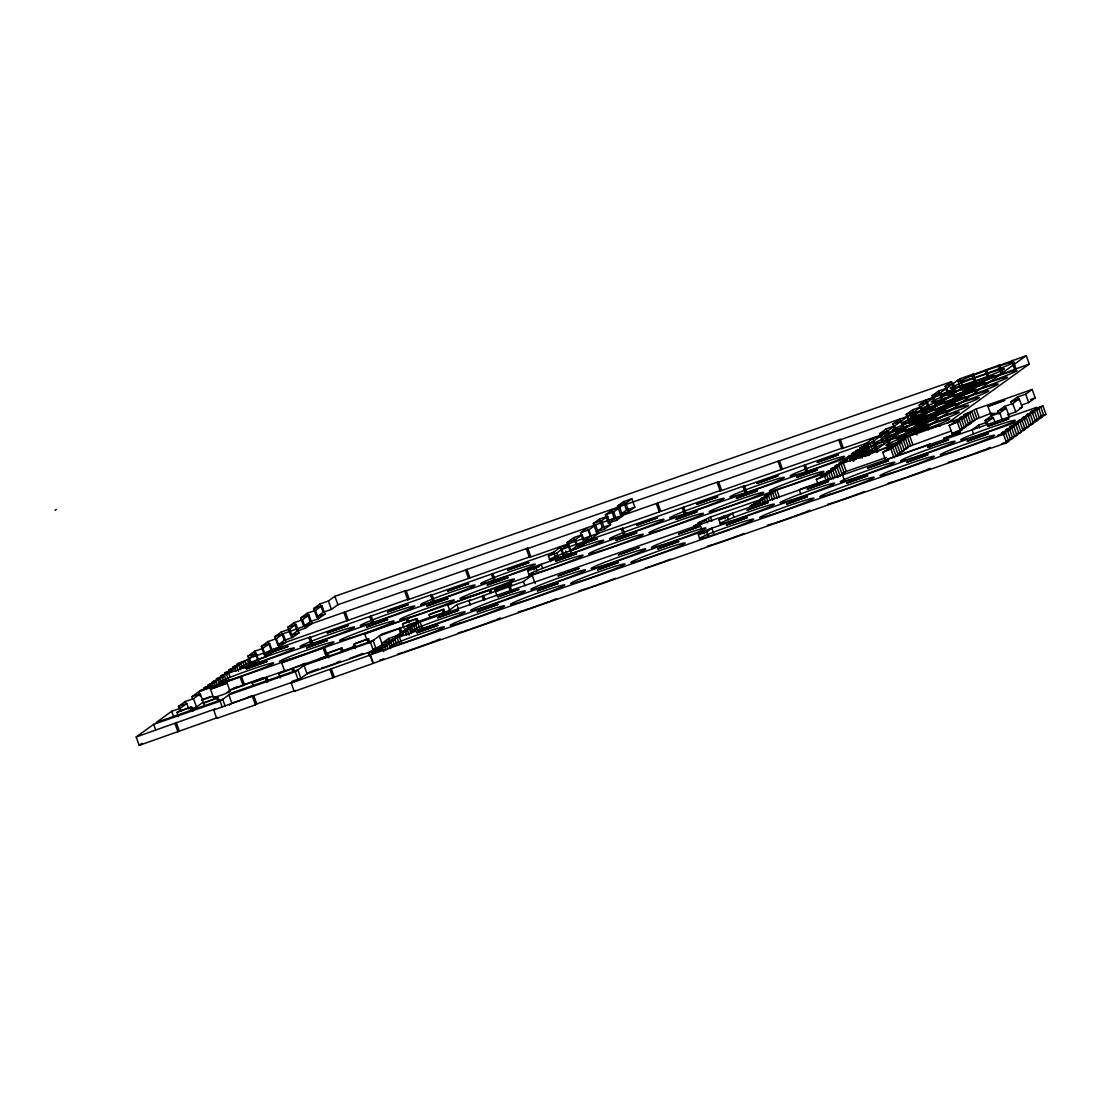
<?xml version="1.0" encoding="UTF-8"?>
<svg xmlns="http://www.w3.org/2000/svg" width="1101" height="1101" viewBox="0 0 1101 1101"><rect width="100%" height="100%" fill="white"/><g stroke="black" fill="none" stroke-linecap="round" stroke-linejoin="round"><path stroke-width="1.5" d="M987.927 406.434L1004.621 400.351L987.927 406.434L990.941 414.829L998.098 412.682M990.941 414.829L994.244 413.205M210.456 689.212L227.178 683.143L230.137 691.676L222.719 694.731L213.47 697.607L210.456 689.212L227.178 683.143M213.47 697.607L215.287 696.603M55.05 510.355L56.344 509.419M247.863 656.127L254.592 651.255L262.905 648.365L269.635 643.507L272.635 651.902L265.905 656.76L257.606 659.65L250.863 664.522L247.863 656.127L256.161 653.237L259.175 661.632L255.129 664.55M261.336 646.397L268.066 641.525L276.365 638.635L283.108 633.763L286.109 642.158L279.379 647.03L271.066 649.92L264.336 654.792L261.336 646.397L269.635 643.507M274.796 636.653L281.278 631.974L289.577 629.084L296.045 624.405L299.059 632.8L292.577 637.479L284.278 640.369L277.796 645.048L274.796 636.653L406.063 590.48L409.063 598.875L407.769 599.811L404.769 591.416L406.063 590.48M287.746 627.295L294.215 622.615L302.527 619.725L308.996 615.046L312.01 623.441L305.527 628.12L297.229 631.011L290.747 635.69L287.746 627.295L296.045 624.405M300.697 617.936L307.165 613.257L315.478 610.367L321.946 605.688L324.946 614.069L318.478 618.762L310.179 621.652L303.697 626.331L300.697 617.936L308.996 615.046M324.946 614.069L316.648 616.959L313.647 608.578L320.116 603.899L328.428 600.995L334.897 596.315L951.525 381.662L954.526 390.057L948.057 394.736L945.057 386.341L951.525 381.662M136.194 736.968L214.998 709.044L213.704 709.98L216.704 718.375L217.998 717.439L139.194 745.363L136.194 736.968L153.672 724.334L220.104 701.199L231.444 693.011L297.876 669.876L300.876 678.271L292.026 681.354M188.78 709.113L186.771 703.511L180.041 708.383L171.728 711.274L156.259 722.462L222.691 699.328L225.196 706.319M179.463 709.195L178.472 706.402L185.202 701.53L193.501 698.64L200.244 693.781L203.245 702.163L196.515 707.035L192.358 708.48M192.936 699.465L191.932 696.672L198.662 691.8L241.491 676.413L244.491 684.794L228.815 690.74M213.14 687.864L212.149 685.07L199.694 690.96L832.934 470.512L834.998 469.012L838.012 477.407M212.149 685.07L203.836 687.96L216.291 682.07L217.282 684.877M216.291 682.07L207.979 684.96L220.434 679.083L221.425 681.877M220.434 679.083L212.121 681.973L224.576 676.083L226.077 680.28M224.576 676.083L216.264 678.973L228.719 673.083L230.219 677.28M857.225 458.236L855.725 454.039L853.647 455.539L220.406 675.973L230.783 671.582L232.861 670.096L224.549 672.986L237.004 667.096L238.504 671.293M237.004 667.096L228.705 669.986L241.147 664.096L242.647 668.293M241.147 664.096L232.848 666.986L245.289 661.109L247.794 668.101M245.289 661.109L236.99 663.999L247.367 659.609L256.161 653.237M178.5 716.641L176.986 712.443L178.293 711.507L191.574 706.883L193.074 711.081M176.986 712.443L191.574 706.883M139.194 745.363L141.878 743.423M316.648 616.959L323.13 612.28L331.429 609.39L337.897 604.71L954.526 390.057M204.566 706.002L203.561 703.195L204.869 702.259L218.149 697.635L219.154 700.429M203.561 703.195L218.149 697.635M311.473 644.856L308.968 637.864L310.262 636.928L313.276 645.324M253.175 685.799L252.17 683.005L253.464 682.07L266.759 677.445L268.259 681.643M230.302 689.735L286.012 670.344L284.719 671.28L281.718 662.885L283.012 661.949M252.17 683.005L266.759 677.445M229.352 705.08L233.192 702.3M277.796 645.048L409.063 598.875M280.246 677.941L278.746 673.757L280.039 672.807L327.534 655.893L324.534 647.498L281.718 662.885M213.704 709.98L253.753 695.557L256.753 703.952L255.46 704.888L216.704 718.375M278.746 673.757L293.334 668.183L294.325 670.991M308.968 637.864L431.936 594.581L434.441 601.573M309.615 671.954L298.288 680.143L231.857 703.278L228.843 694.882L295.288 671.748L306.615 663.559M319.909 658.935L318.616 659.871L374.161 640.149M328.855 657.751L327.355 653.554L328.649 652.618L341.929 647.994L342.934 650.787M376.748 650.209L370.019 655.081L373.019 663.476L294.215 691.4L291.214 683.005L292.508 682.07M327.355 653.554L341.929 647.994M366.771 639.571L364.761 633.983L366.055 633.047M355.43 648.503L353.93 644.305L355.224 643.369L368.505 638.745L370.005 642.943M322.91 667.33L321.616 668.266L334.897 663.642M294.215 691.4L295.508 690.465M353.93 644.305L368.505 638.745M433.147 602.508L430.642 595.517L431.936 594.581M404.769 591.416L527.723 548.119L530.737 556.514L529.443 557.45L526.429 549.055L527.723 548.119M291.214 683.005L370.019 655.081M370.459 642.31L373.473 650.705L307.028 673.826L304.027 665.431L370.459 642.31L381.799 634.121L413.715 623.483L414.719 626.29M364.761 633.983L407.576 618.583L409.077 622.781M404.026 628.299L402.526 624.102L403.819 623.166L417.114 618.542L418.614 622.739M362.766 653.457L349.664 658.494M407.769 599.811L530.737 556.514M382.914 646.163L379.212 635.993L400.434 628.107L401.934 632.304M369.441 655.907L368.45 653.099L375.18 648.241L383.478 645.351M396.952 635.607L388.639 638.497L381.909 643.369L390.222 640.479L382.776 645.86L391.075 642.97L392.08 645.764M402.526 624.102L417.114 618.542M375.964 648.888L382.308 644.319M413.715 623.483L395.204 636.873L403.503 633.983L391.061 639.874L1024.302 419.426L1026.366 417.926L1029.38 426.321L1024.054 428.95M430.106 617.647L429.101 614.853L430.395 613.918L443.689 609.293L444.694 612.087M383.795 651.764L382.79 648.957L372.413 653.347M368.45 653.099L386.933 645.97L387.937 648.764M386.933 645.97L378.634 648.861L391.075 642.97M384.841 644.36L395.218 639.97L396.718 644.168M388.983 641.374L399.36 636.984L401.37 642.571M397.268 635.373L407.645 630.983L409.159 635.181M401.425 632.387L411.788 627.997L412.792 630.79M405.567 629.387L415.944 624.996L417.444 629.194M409.71 626.386L420.087 621.996L1036.715 407.342L1034.637 408.843L1042.95 405.939L1045.95 414.334L1041.106 416.797M449.814 610.656L447.804 605.068L449.098 604.132M430.642 595.517L553.597 552.22L556.101 559.212M429.101 614.853L443.689 609.293M470.471 605.178L468.971 600.981L470.265 600.045L456.97 604.669L448.231 610.986L408.375 624.859L407.081 625.795L408.072 628.602M447.804 605.068L490.633 589.668L491.624 592.476M468.971 600.981L496.84 590.797L495.546 591.732L497.046 595.916M529.196 575.135L527.696 570.951L532.884 567.194L533.875 570.001M550.417 561.565L548.422 555.964L560.326 547.348L568.639 544.458L571.639 552.853L566.258 556.748M567.07 542.49L573.8 537.618L582.099 534.728L585.113 543.123L578.369 547.981L570.07 550.872L567.07 542.49L575.369 539.6L582.099 534.728M580.53 532.746L587.26 527.874L590.274 536.27L583.53 541.141L580.53 532.746L588.842 529.856L595.572 524.984L598.572 533.379L591.843 538.251L583.53 541.141M593.301 523.512L599.343 519.149L607.656 516.259L610.656 524.64L604.614 529.017L596.315 531.907L593.301 523.512L601.614 520.622L607.656 516.259M605.399 514.773L611.44 510.41L619.739 507.52L622.739 515.901L616.698 520.278L608.399 523.168L605.399 514.773L613.697 511.882L619.739 507.52M617.482 506.033L623.524 501.671L631.823 498.781L634.837 507.176L628.795 511.538L620.482 514.428L617.482 506.033L625.781 503.143L631.823 498.781M495.546 591.732L523.415 581.534L532.155 575.217L535.155 583.613M527.696 570.951L536.008 568.047L541.183 564.304L542.683 568.501M548.422 555.964L556.721 553.074L568.639 544.458M559.294 558.661L563.34 555.744L571.639 552.853M570.07 550.872L576.8 546.013L585.113 543.123M596.315 531.907L602.357 527.53L610.656 524.64M608.399 523.168L614.441 518.805L622.739 515.901M620.482 514.428L626.524 510.066L634.837 507.176M623.95 536.077L621.446 529.086L622.739 528.15L625.244 535.141M526.429 549.055L718.526 481.701L721.54 490.096L720.233 491.032L717.233 482.637L718.526 481.701M529.443 557.45L721.54 490.096M621.446 529.086L744.4 485.802L746.905 492.794M745.611 493.73L743.106 486.738L744.4 485.802M717.233 482.637L840.201 439.34L843.201 447.735L841.907 448.671L838.893 440.276L840.201 439.34M707.324 522.824L706.319 520.03L693.864 525.906L702.177 523.016L700.098 524.516L701.598 528.714M706.319 520.03L698.006 522.92L710.462 517.03L766.516 497.514L768.594 496.014L770.094 500.212M720.233 491.032L843.201 447.735M699.851 539.036L698.351 534.838L703.525 531.095L704.53 533.889M720.563 524.062L719.063 519.865L724.238 516.121L725.242 518.915M698.351 534.838L706.649 531.948L711.838 528.205L713.833 533.792M719.063 519.865L727.376 516.975L732.55 513.217L734.05 517.415M743.106 486.738L866.06 443.442L869.074 451.837L851.458 457.975M764.452 499.014L754.075 503.405L764.452 499.014L765.952 503.212M768.594 496.014L760.282 498.904L772.737 493.028L774.732 498.615M772.737 493.028L764.424 495.918L776.879 490.028L779.384 497.019M817.85 483.587L816.336 479.389L826.713 474.999L828.723 480.6M845.348 458.429L843.27 459.915L851.582 457.025L853.082 461.223M862.372 458.03L859.867 451.038L847.412 456.929L855.725 454.039M854.073 460.92L851.568 453.929L853.633 452.428L861.945 449.538L864.436 456.53M858.216 457.933L855.711 450.928L866.088 446.552L869.088 454.933L864.932 456.378M859.853 447.942L870.23 443.552L873.231 451.947L862.854 456.337L859.853 447.942L868.152 445.052L871.152 453.447M863.996 444.942L872.804 438.583L881.103 435.679L884.103 444.075L875.804 446.965L866.996 453.337L863.996 444.942L872.295 442.051L875.309 450.447L866.996 453.337M879.534 433.711L886.264 428.84L894.576 425.949L897.576 434.345L889.264 437.235L882.534 442.107L879.534 433.711L887.833 430.821L890.847 439.216L861.092 450.144L863.101 455.745M892.994 423.968L899.737 419.109L902.737 427.491L896.008 432.363L892.994 423.968L901.306 421.077L904.306 429.473L896.008 432.363M906.206 414.43L912.674 409.737L920.987 406.847L923.987 415.242L915.688 418.132L909.206 422.812L906.206 414.43L914.504 411.526L917.518 419.921L909.206 422.812M919.156 405.058L925.624 400.379L933.937 397.489L936.937 405.884L928.638 408.774L922.156 413.453L919.156 405.058L927.455 402.168L930.469 410.563L922.156 413.453M932.107 395.699L938.575 391.02L946.888 388.13L949.888 396.525L941.589 399.415L935.107 404.095L932.107 395.699L940.405 392.809L943.419 401.204L935.107 404.095M816.336 479.389L826.713 474.999M830.856 472.012L820.479 476.403L830.856 472.012L833.361 479.004M837.077 467.512L839.155 466.012L842.155 474.407L840.077 475.907L837.077 467.512L826.7 471.902L834.998 469.012M839.155 466.012L830.842 468.902L843.297 463.026L846.297 471.421L841.453 473.87M899.145 453.02L904.43 450.405L901.416 442.01L899.352 443.51L834.985 465.916L845.362 461.525L847.44 460.025L839.127 462.915L851.582 457.025M861.092 450.144L959.838 378.772L973.119 374.147L976.119 382.529L974.825 383.465L971.825 375.083L973.119 374.147M923.106 410.301L924.4 409.366L927.4 417.761L926.106 418.697L912.825 423.321L909.811 414.926L923.106 410.301L926.106 418.697M890.172 447.887L887.667 440.895L888.961 439.96L891.466 446.951M971.825 375.083L999.694 364.885L1002.694 373.28L1001.401 374.216L998.401 365.821L999.694 364.885M868.276 455.525L962.838 387.153L976.119 382.529M887.667 440.895L915.537 430.711L917.05 434.909M885.768 460.782L882.754 452.387L884.832 450.887L893.131 447.997L896.145 456.392M915.248 434.441L914.243 431.647L915.537 430.711M998.401 365.821L1026.27 355.637L1029.27 364.032L947.232 423.348M974.825 383.465L1002.694 373.28M882.754 452.387L893.131 447.997M897.274 445.01L886.897 449.401L897.274 445.01L900.288 453.392L895.443 455.855M901.416 442.01L893.117 444.9L905.559 439.01L908.573 447.405L903.728 449.869M905.559 439.01L897.26 441.9L909.715 436.024L965.77 416.508L967.834 415.008L970.848 423.403L965.563 426.018M914.243 431.647L927.537 427.023L1026.27 355.637M885.713 459.901L930.194 443.937L928.9 444.873L929.905 447.667M1001.401 374.216L1029.27 364.032M907.871 446.868L951.154 431.028M949.172 425.385L959.549 420.995L962.549 429.39L960.485 430.89L952.172 433.78L949.172 425.385L959.549 420.995M963.692 417.995L953.315 422.385L963.692 417.995L966.706 426.39L961.861 428.853M967.834 415.008L959.535 417.898L971.977 412.008L974.991 420.403L968.756 423.348M971.977 412.008L963.678 414.898L976.119 409.008L1032.188 389.493L1035.188 397.888L1028.719 402.567L1021.797 404.975M952.172 433.78L954.25 432.28M974.289 419.866L991.946 412.944M994.836 421.779L993.336 417.582L986.868 422.261L978.555 425.151L972.087 429.83L973.587 434.028M986.028 423.279L985.037 420.472L991.506 415.793L999.804 412.903L1006.286 408.223L1009.287 416.618M998.979 413.907L997.974 411.113L1004.456 406.434L1012.755 403.544L1019.237 398.865L1022.237 407.26L1015.769 411.939L1007.456 414.829M1011.929 404.549L1010.924 401.755L1017.407 397.076L1025.705 394.186L1032.188 389.493M1015.989 422.316L1013.925 423.816L1022.223 420.926L1025.237 429.321L1020.393 431.785M1003.575 434.4L1005.653 432.913L1008.654 441.295L1006.589 442.795L373.349 663.242L370.335 654.847L1003.575 434.4L1006.589 442.795M1005.653 432.913L997.341 435.803L1009.796 429.913L1012.796 438.308L1006.575 441.253M1009.796 429.913L1001.497 432.803L1013.938 426.913L1016.939 435.308L1010.718 438.253M1013.938 426.913L1005.64 429.803L1018.081 423.913L1021.095 432.308L1016.251 434.771M1018.081 423.913L1009.782 426.816L1022.223 420.926M1026.366 417.926L1018.067 420.816L1030.508 414.926L1033.522 423.321L1028.678 425.784M1030.508 414.926L1022.21 417.829L1034.651 411.939L1037.665 420.334L1032.821 422.784M1034.651 411.939L1026.352 414.829L1038.807 408.939L1041.807 417.334L1035.587 420.279M1038.807 408.939L1030.495 411.829L1042.95 405.939M945.057 386.341L953.356 383.451L956.356 391.846L948.057 394.736M313.647 608.578L321.946 605.688M924.4 409.366L911.105 413.99L914.119 422.385L927.4 417.761M303.697 626.331L312.01 623.441M838.893 440.276L908.036 416.219L911.036 424.601L841.907 448.671M290.747 635.69L299.059 632.8M310.262 636.928L249.432 658.109L251.936 665.1M622.739 528.15L561.895 549.33L564.4 556.322M264.336 654.792L272.635 651.902M855.711 450.928L864.01 448.038L866.515 455.043M851.568 453.929L859.867 451.038M250.863 664.522L259.175 661.632M1010.924 401.755L1019.237 398.865M532.595 568.969L538.995 566.74M1030.385 399.567L1035.188 397.888M997.974 411.113L1006.286 408.223M966.692 424.848L970.848 423.403M961.159 428.317L965.316 426.871M1019.471 408.223L1022.237 407.26M191.932 696.672L200.244 693.781M985.037 420.472L993.336 417.582M955.64 431.798L962.549 429.39M901.664 451.369L904.43 450.405M843.531 472.384L886.333 457.479M178.472 706.402L186.771 703.511M202.694 699.355L210.814 696.52M295.247 667.123L304.991 663.738M319.607 658.646L329.35 655.26M341.916 650.884L355.32 646.218M407.631 627.887L415.944 624.996M201.676 700.195L212.851 696.3M403.489 630.887L411.788 627.997M399.346 633.873L407.645 630.983M386.919 642.86L395.218 639.97M1040.417 416.261L1045.95 414.334M311.101 671.445L318.478 668.871M336.19 662.706L340.622 661.164M1036.275 419.261L1041.807 417.334M1034.899 421.298L1037.665 420.334M374.478 651.847L382.79 648.957M1029.366 424.766L1033.522 423.321M247.918 697.194L250.863 696.176M1023.834 428.248L1027.99 426.803M1022.457 430.285L1025.237 429.321M1016.939 433.753L1021.095 432.308M1014.172 436.271L1016.939 435.308M1010.03 439.271L1012.796 438.308M379.57 660.297L383.726 658.852M1001.731 443.703L1008.654 441.295M256.753 703.952L293.898 691.015M227.095 692.309L228.609 691.868M1040.872 407.439L1043.872 415.834M1036.729 410.439L1039.729 418.834M1025.705 394.186L1028.719 402.567M1032.587 413.439L1035.587 421.821M1012.989 360.261L1015.989 368.656M1011.681 361.197L1014.695 369.592M1028.444 416.426L1031.444 424.821M1017.407 397.076L1018.411 399.869M1024.302 419.426L1027.302 427.821M1020.159 422.426L1023.159 430.808M1012.755 403.544L1015.769 411.939M1016.017 425.413L1019.017 433.808M1004.456 406.434L1005.461 409.228M1011.874 428.413L1014.874 436.808M986.413 369.509L989.414 377.904M1007.718 431.413L1010.732 439.808M985.106 370.445L988.12 378.84M999.804 412.903L1002.309 419.894M991.506 415.793L992.51 418.586M986.868 422.261L987.858 425.069M976.119 409.008L979.133 417.403M974.055 410.508L977.055 418.903M978.555 425.151L979.56 427.959M959.838 378.772L962.838 387.153M969.912 413.508L972.912 421.903M957.567 380.409L960.567 388.804M965.77 416.508L968.77 424.89M961.627 419.495L964.627 427.89M957.485 422.495L960.485 430.89M938.575 391.02L941.589 399.415M925.624 400.379L928.638 408.774M927.537 427.023L928.542 429.817M912.674 409.737L915.688 418.132M909.715 436.024L912.715 444.405M907.637 437.51L910.637 445.905M902.256 435.335L903.756 439.533M903.494 440.51L906.495 448.905M900.962 436.271L902.462 440.469M899.352 443.51L902.352 451.905M895.209 446.497L898.21 454.892M886.264 428.84L889.264 437.235M891.067 449.497L894.067 457.892M875.68 444.584L878.185 451.575M872.804 438.583L875.309 445.575M874.387 445.52L876.891 452.525M861.918 446.442L864.932 454.837M857.775 449.442L860.789 457.823M857.789 452.539L859.798 458.126M853.633 452.428L856.138 459.42M853.647 455.539L855.16 459.723M849.49 455.429L850.495 458.222M849.504 458.525L850.509 461.333M841.219 464.526L844.219 472.907M844.536 480.531L842.526 474.944L843.82 474.008L800.633 489.037L799.34 489.973L800.84 494.17M832.934 470.512L835.439 477.504M828.792 473.513L830.787 479.1M824.649 476.499L826.149 480.697M805.23 464.622L807.735 471.613M803.936 465.558L806.441 472.549M779.357 460.521L782.371 468.916M778.063 461.457L781.077 469.852M774.801 491.528L777.306 498.519M770.659 494.514L772.668 500.115M766.516 497.514L768.016 501.712M762.374 500.515L763.378 503.308M727.376 516.975L728.367 519.768M710.462 517.03L711.962 521.227M708.383 518.53L709.388 521.323M706.649 531.948L708.149 536.146M683.57 506.983L686.57 515.364M682.276 507.919L684.781 514.91M657.696 502.882L660.696 511.263M656.402 503.818L659.403 512.213M625.781 503.143L628.795 511.538M623.524 501.671L626.524 510.066M613.697 511.882L616.698 520.278M611.44 510.41L614.441 518.805M601.614 520.622L604.614 529.017M599.343 519.149L602.357 527.53M588.842 529.856L591.843 538.251M575.369 539.6L578.369 547.981M573.8 537.618L576.8 546.013M565.68 551.106L567.676 556.693M560.326 547.348L563.34 555.744M556.721 553.074L558.73 558.675M536.008 568.047L537.013 570.855M523.415 581.534L524.916 585.732M510.121 586.159L511.621 590.356M508.827 587.094L510.327 591.292M492.766 573.401L495.271 580.392M491.473 574.337L493.977 581.328M489.339 590.618L490.33 593.411M483.545 595.421L485.046 599.618M482.252 596.357L483.752 600.554M466.893 569.3L469.893 577.695M465.599 570.235L468.599 578.631M456.97 604.669L458.47 608.867M442.396 610.229L443.896 614.427M420.087 621.996L422.082 627.598M418.008 623.496L419.509 627.694M415.82 619.478L416.811 622.271M413.866 626.497L414.871 629.29M406.283 619.519L407.287 622.313M409.723 629.483L411.224 633.681M405.581 632.483L406.586 635.277M399.14 629.043L400.64 633.24M397.296 638.47L398.796 642.667M393.153 641.47L394.144 644.264M388.639 638.497L389.644 641.305M389.011 644.47L390.511 648.668M384.855 647.471L385.859 650.264M371.106 615.748L373.611 622.753M369.798 616.684L372.303 623.689M373.06 640.438L376.06 648.833M375.18 648.241L376.184 651.035M367.211 639.681L368.216 642.475M345.232 611.647L348.233 620.042M343.939 612.596L346.939 620.978M334.897 596.315L337.897 604.71M328.428 600.995L331.429 609.39M340.636 648.929L341.64 651.723M320.116 603.899L323.13 612.28M315.478 610.367L318.478 618.762M331.263 668.568L334.264 676.964M323.24 648.434L326.24 656.829M329.97 669.504L332.97 677.899M307.165 613.257L310.179 621.652M302.527 619.725L305.527 628.12M294.215 622.615L297.229 631.011M289.577 629.084L292.577 637.479M281.278 631.974L284.278 640.369M295.288 671.748L298.288 680.143M292.04 669.119L293.031 671.927M276.365 638.635L279.379 647.03M268.066 641.525L271.066 649.92M262.905 648.365L265.905 656.76M265.465 678.381L266.965 682.579M254.592 651.255L257.606 659.65M247.367 659.609L249.872 666.6M243.225 662.596L245.22 668.197M252.459 696.493L255.46 704.888M239.082 665.596L240.582 669.793M240.197 677.349L243.197 685.73M234.926 668.596L235.931 671.39M226.641 674.583L228.141 678.78M222.498 677.583L223.503 680.377M218.356 680.569L219.856 684.767M214.213 683.57L215.218 686.363M220.104 701.199L222.113 706.801M216.856 698.571L217.86 701.365M198.662 691.8L200.176 695.997M193.501 698.64L196.515 707.035M190.28 707.819L191.285 710.627M185.202 701.53L186.207 704.337M180.041 708.383L181.046 711.177M176.243 722.545L179.243 730.94M171.728 711.274L173.738 716.861M174.949 723.481L177.949 731.876M153.672 724.334L155.668 729.922M670.743 559.143A29.011 1.473 -19.7 0 1 663.807 561.703M662.389 562.226A29.011 1.473 -19.7 0 1 651.159 566.134M649.838 566.575A29.011 1.473 -19.7 0 1 645.172 568.088M440.152 638.924A29.011 1.473 -19.7 0 1 436.161 640.548M434.689 641.126A29.011 1.473 -19.7 0 1 429.899 642.984M428.564 643.479A29.011 1.473 -19.7 0 1 417.251 647.594M415.848 648.09A29.011 1.473 -19.7 0 1 404.328 651.93M402.911 652.37A29.011 1.473 -19.7 0 1 397.984 653.843M744.042 533.435A29.011 1.473 -19.7 0 1 739.253 535.292M737.918 535.788A29.011 1.473 -19.7 0 1 713.682 544.238M712.264 544.678A29.011 1.473 -19.7 0 1 707.337 546.151M556.583 598.627A29.011 1.473 -19.7 0 1 550.321 601.063M548.986 601.559A29.011 1.473 -19.7 0 1 543.385 603.623M541.967 604.146A29.011 1.473 -19.7 0 1 530.737 608.055M529.416 608.495A29.011 1.473 -19.7 0 1 524.75 610.009M523.333 610.449A29.011 1.473 -19.7 0 1 518.406 611.922M990.35 447.378A29.011 1.473 -19.7 0 1 986.345 449.015M984.886 449.593A29.011 1.473 -19.7 0 1 967.449 456.062M966.031 456.557A29.011 1.473 -19.7 0 1 954.526 460.397M953.108 460.837A29.011 1.473 -19.7 0 1 948.181 462.31M864.464 491.514A29.011 1.473 -19.7 0 1 859.675 493.372M858.34 493.867A29.011 1.473 -19.7 0 1 834.104 502.317M832.686 502.758A29.011 1.473 -19.7 0 1 827.759 504.23M930.139 468.338A29.011 1.473 -19.7 0 1 926.147 469.976M924.675 470.554A29.011 1.473 -19.7 0 1 919.885 472.412M918.537 472.907A29.011 1.473 -19.7 0 1 907.238 477.022M905.82 477.517A29.011 1.473 -19.7 0 1 894.315 481.357M892.897 481.798A29.011 1.473 -19.7 0 1 887.97 483.27M809.717 510.258A29.011 1.473 -19.7 0 1 805.726 511.896M804.253 512.474A29.011 1.473 -19.7 0 1 799.464 514.332M798.129 514.828A29.011 1.473 -19.7 0 1 793.945 516.383M792.527 516.892A29.011 1.473 -19.7 0 1 773.893 523.278M772.475 523.718A29.011 1.473 -19.7 0 1 767.548 525.191M615.321 578.245A29.011 1.473 -19.7 0 1 603.596 582.663M602.178 583.186A29.011 1.473 -19.7 0 1 597.884 584.714M596.467 585.209A29.011 1.473 -19.7 0 1 590.948 587.094M589.627 587.535A29.011 1.473 -19.7 0 1 578.617 590.962M500.363 617.964A29.011 1.473 -19.7 0 1 496.372 619.588M494.9 620.166A29.011 1.473 -19.7 0 1 477.462 626.634M476.045 627.13A29.011 1.473 -19.7 0 1 470.526 629.015M469.205 629.455A29.011 1.473 -19.7 0 1 464.539 630.969M463.122 631.41A29.011 1.473 -19.7 0 1 458.195 632.882M876.63 452.167A29.011 1.473 -19.7 0 1 898.058 442.822M896.049 442.85A29.011 1.473 -19.7 0 1 903.329 437.579A29.011 1.473 -19.7 0 1 940.171 426.115M262.492 677.844A29.011 1.473 -19.7 0 1 242.399 685.152M238.353 686.515A29.011 1.473 -19.7 0 1 233.687 688.029M355.609 645.64A29.011 1.473 -19.7 0 1 352.678 646.562M305.404 663.229A29.011 1.473 -19.7 0 1 302.61 664.192M246.376 668.885L267.199 661.467L246.376 668.885M267.089 653.898L287.925 646.493L267.089 653.898M306.587 647.925L327.41 640.507L306.587 647.925M327.3 632.937L348.136 625.533L327.3 632.937M366.798 626.964L387.621 619.546L366.798 626.964M387.511 611.977L408.333 604.573L387.511 611.977M417.018 632.772L437.854 625.368L417.018 632.772M427.009 606.004L447.832 598.586L427.009 606.004M437.744 617.799L458.566 610.381L437.744 617.799M447.722 591.017L468.544 583.613L447.722 591.017M477.228 611.812L498.065 604.408L477.228 611.812M487.22 585.044L508.043 577.626L487.22 585.044M497.955 596.838L518.777 589.42L497.955 596.838M507.933 570.057L528.755 562.652L507.933 570.057M537.439 590.852L558.262 583.447L537.439 590.852M555.73 561.193L576.552 553.775L555.73 561.193M558.166 575.878L578.988 568.46L558.166 575.878M576.442 546.206L597.279 538.802L576.442 546.206M597.65 569.891L618.473 562.487L597.65 569.891M615.941 540.233L636.763 532.815L615.941 540.233M618.363 554.918L639.199 547.5L618.363 554.918M636.653 525.246L657.49 517.842L636.653 525.246M657.861 548.931L678.684 541.527L657.861 548.931M676.152 519.273L696.974 511.855L676.152 519.273M678.574 533.957L699.41 526.539L678.574 533.957M696.864 504.286L717.687 496.881L696.864 504.286M726.371 525.081L747.207 517.676L726.371 525.081M736.363 498.313L757.185 490.895L736.363 498.313M747.097 510.107L767.92 502.689L747.097 510.107M757.075 483.325L777.898 475.921L757.075 483.325M786.582 504.12L807.418 496.716L786.582 504.12M796.573 477.352L817.396 469.934L796.573 477.352M807.308 489.147L828.131 481.729L807.308 489.147M817.286 462.365L838.109 454.961L817.286 462.365M846.793 483.16L867.616 475.756L846.793 483.16M867.519 468.186L888.342 460.769L867.519 468.186M907.004 462.2L927.826 454.796L907.004 462.2M927.716 447.226L948.553 439.808L927.716 447.226M943.626 438.349L960.292 432.418L943.626 438.349M967.215 441.24L988.037 433.835L967.215 441.24M987.927 426.266L1008.764 418.848L987.927 426.266M494.968 590.04L511.621 584.122L494.968 590.04M751.997 504.905L749.919 506.391L760.296 502.015L751.997 504.905M640.741 560.134A29.011 1.473 -19.7 0 0 684.877 543.412A29.011 1.473 -19.7 0 0 648.035 554.876A29.011 1.473 -19.7 0 0 640.741 560.134M520.319 602.054A29.011 1.473 -19.7 0 0 564.455 585.333A29.011 1.473 -19.7 0 0 527.613 596.797A29.011 1.473 -19.7 0 0 520.319 602.054M399.911 643.975A29.011 1.473 -19.7 0 0 444.033 627.253A29.011 1.473 -19.7 0 0 407.191 638.718A29.011 1.473 -19.7 0 0 399.911 643.975M709.264 536.283A29.011 1.473 -19.7 0 0 753.387 519.562A29.011 1.473 -19.7 0 0 716.545 531.026A29.011 1.473 -19.7 0 0 709.264 536.283M950.094 452.442A29.011 1.473 -19.7 0 0 994.231 435.721A29.011 1.473 -19.7 0 0 957.388 447.185A29.011 1.473 -19.7 0 0 950.094 452.442M889.883 473.402A29.011 1.473 -19.7 0 0 934.02 456.681A29.011 1.473 -19.7 0 0 897.177 468.145A29.011 1.473 -19.7 0 0 889.883 473.402M829.672 494.363A29.011 1.473 -19.7 0 0 873.809 477.641A29.011 1.473 -19.7 0 0 836.966 489.105A29.011 1.473 -19.7 0 0 829.672 494.363M769.461 515.323A29.011 1.473 -19.7 0 0 813.598 498.602A29.011 1.473 -19.7 0 0 776.755 510.066A29.011 1.473 -19.7 0 0 769.461 515.323M580.53 581.094A29.011 1.473 -19.7 0 0 624.666 564.373A29.011 1.473 -19.7 0 0 587.824 575.837A29.011 1.473 -19.7 0 0 580.53 581.094M460.108 623.015A29.011 1.473 -19.7 0 0 504.244 606.293A29.011 1.473 -19.7 0 0 467.402 617.757A29.011 1.473 -19.7 0 0 460.108 623.015M931.886 406.365A29.011 1.473 -19.7 0 0 976.009 389.63A29.011 1.473 -19.7 0 0 939.181 401.094A29.011 1.473 -19.7 0 0 931.886 406.365M941.272 399.58A29.011 1.473 -19.7 0 0 985.409 382.845A29.011 1.473 -19.7 0 0 948.567 394.309A29.011 1.473 -19.7 0 0 941.272 399.58M969.43 379.212A29.011 1.473 -19.7 0 0 1013.567 362.49A29.011 1.473 -19.7 0 0 976.725 373.941A29.011 1.473 -19.7 0 0 969.43 379.212M972.444 387.607A29.011 1.473 -19.7 0 0 1016.567 370.886A29.011 1.473 -19.7 0 0 979.725 382.336A29.011 1.473 -19.7 0 0 972.444 387.607M963.058 394.392A29.011 1.473 -19.7 0 0 1007.181 377.671A29.011 1.473 -19.7 0 0 970.339 389.121A29.011 1.473 -19.7 0 0 963.058 394.392M953.672 401.177A29.011 1.473 -19.7 0 0 997.795 384.455A29.011 1.473 -19.7 0 0 960.953 395.92A29.011 1.473 -19.7 0 0 953.672 401.177M944.273 407.976A29.011 1.473 -19.7 0 0 988.409 391.24A29.011 1.473 -19.7 0 0 951.567 402.705A29.011 1.473 -19.7 0 0 944.273 407.976M934.887 414.76A29.011 1.473 -19.7 0 0 979.023 398.025A29.011 1.473 -19.7 0 0 942.181 409.489A29.011 1.473 -19.7 0 0 934.887 414.76M960.044 385.997A29.011 1.473 -19.7 0 0 1004.181 369.275A29.011 1.473 -19.7 0 0 967.339 380.74A29.011 1.473 -19.7 0 0 960.044 385.997M950.658 392.796A29.011 1.473 -19.7 0 0 994.795 376.06A29.011 1.473 -19.7 0 0 957.953 387.524A29.011 1.473 -19.7 0 0 950.658 392.796M924.207 422.481A29.011 1.473 -19.7 0 0 968.343 405.746A29.011 1.473 -19.7 0 0 931.501 417.21A29.011 1.473 -19.7 0 0 924.207 422.481M921.207 414.086A29.011 1.473 -19.7 0 0 965.329 397.365A29.011 1.473 -19.7 0 0 928.487 408.815A29.011 1.473 -19.7 0 0 921.207 414.086M883.649 441.24A29.011 1.473 -19.7 0 0 927.785 424.504A29.011 1.473 -19.7 0 0 890.943 435.968A29.011 1.473 -19.7 0 0 883.649 441.24M905.435 436.051A29.011 1.473 -19.7 0 0 949.557 419.33A29.011 1.473 -19.7 0 0 912.715 430.78A29.011 1.473 -19.7 0 0 905.435 436.051M902.421 427.67A29.011 1.473 -19.7 0 0 946.557 410.934A29.011 1.473 -19.7 0 0 909.715 422.399A29.011 1.473 -19.7 0 0 902.421 427.67M911.821 420.871A29.011 1.473 -19.7 0 0 955.943 404.15A29.011 1.473 -19.7 0 0 919.101 415.6A29.011 1.473 -19.7 0 0 911.821 420.871M893.035 434.455A29.011 1.473 -19.7 0 0 937.171 417.719A29.011 1.473 -19.7 0 0 900.329 429.184A29.011 1.473 -19.7 0 0 893.035 434.455M914.821 429.266A29.011 1.473 -19.7 0 0 958.943 412.545A29.011 1.473 -19.7 0 0 922.115 423.995A29.011 1.473 -19.7 0 0 914.821 429.266M661.467 545.16A29.011 1.473 -19.7 0 0 705.59 528.439A29.011 1.473 -19.7 0 0 668.747 539.889A29.011 1.473 -19.7 0 0 661.467 545.16M541.045 587.081A29.011 1.473 -19.7 0 0 585.168 570.359A29.011 1.473 -19.7 0 0 548.326 581.81A29.011 1.473 -19.7 0 0 541.045 587.081M420.623 629.001A29.011 1.473 -19.7 0 0 464.76 612.28A29.011 1.473 -19.7 0 0 427.917 623.73A29.011 1.473 -19.7 0 0 420.623 629.001M729.977 521.31A29.011 1.473 -19.7 0 0 774.099 504.588A29.011 1.473 -19.7 0 0 737.271 516.039A29.011 1.473 -19.7 0 0 729.977 521.31M970.821 437.469A29.011 1.473 -19.7 0 0 1014.943 420.747A29.011 1.473 -19.7 0 0 978.101 432.198A29.011 1.473 -19.7 0 0 970.821 437.469M910.61 458.429A29.011 1.473 -19.7 0 0 954.732 441.707A29.011 1.473 -19.7 0 0 917.89 453.158A29.011 1.473 -19.7 0 0 910.61 458.429M850.399 479.389A29.011 1.473 -19.7 0 0 894.521 462.668A29.011 1.473 -19.7 0 0 857.679 474.118A29.011 1.473 -19.7 0 0 850.399 479.389M790.188 500.349A29.011 1.473 -19.7 0 0 834.31 483.628A29.011 1.473 -19.7 0 0 797.468 495.078A29.011 1.473 -19.7 0 0 790.188 500.349M601.256 566.12A29.011 1.473 -19.7 0 0 645.379 549.399A29.011 1.473 -19.7 0 0 608.536 560.849A29.011 1.473 -19.7 0 0 601.256 566.12M480.834 608.041A29.011 1.473 -19.7 0 0 524.957 591.32A29.011 1.473 -19.7 0 0 488.115 602.77A29.011 1.473 -19.7 0 0 480.834 608.041M490.812 581.273A29.011 1.473 -19.7 0 0 534.948 564.538A29.011 1.473 -19.7 0 0 498.106 576.002A29.011 1.473 -19.7 0 0 490.812 581.273M370.39 623.194A29.011 1.473 -19.7 0 0 414.526 606.458A29.011 1.473 -19.7 0 0 377.684 617.922A29.011 1.473 -19.7 0 0 370.39 623.194M249.982 665.114A29.011 1.473 -19.7 0 0 294.105 648.379A29.011 1.473 -19.7 0 0 257.262 659.843A29.011 1.473 -19.7 0 0 249.982 665.114M559.322 557.423A29.011 1.473 -19.7 0 0 603.458 540.687A29.011 1.473 -19.7 0 0 566.616 552.151A29.011 1.473 -19.7 0 0 559.322 557.423M800.166 473.581A29.011 1.473 -19.7 0 0 844.302 456.846A29.011 1.473 -19.7 0 0 807.46 468.31A29.011 1.473 -19.7 0 0 800.166 473.581M739.955 494.542A29.011 1.473 -19.7 0 0 784.091 477.806A29.011 1.473 -19.7 0 0 747.249 489.271A29.011 1.473 -19.7 0 0 739.955 494.542M679.744 515.502A29.011 1.473 -19.7 0 0 723.88 498.767A29.011 1.473 -19.7 0 0 687.038 510.231A29.011 1.473 -19.7 0 0 679.744 515.502M619.533 536.462A29.011 1.473 -19.7 0 0 663.669 519.727A29.011 1.473 -19.7 0 0 626.827 531.191A29.011 1.473 -19.7 0 0 619.533 536.462M430.601 602.233A29.011 1.473 -19.7 0 0 474.737 585.498A29.011 1.473 -19.7 0 0 437.895 596.962A29.011 1.473 -19.7 0 0 430.601 602.233M310.179 644.154A29.011 1.473 -19.7 0 0 354.316 627.419A29.011 1.473 -19.7 0 0 317.473 638.883A29.011 1.473 -19.7 0 0 310.179 644.154M470.099 596.247A29.011 1.473 -19.7 0 0 514.222 579.525A29.011 1.473 -19.7 0 0 477.38 590.976A29.011 1.473 -19.7 0 0 470.099 596.247M349.678 638.167A29.011 1.473 -19.7 0 0 393.8 621.446A29.011 1.473 -19.7 0 0 356.972 632.896A29.011 1.473 -19.7 0 0 349.678 638.167M229.256 680.088A29.011 1.473 -19.7 0 0 273.392 663.366A29.011 1.473 -19.7 0 0 236.55 674.817A29.011 1.473 -19.7 0 0 229.256 680.088M538.609 572.396A29.011 1.473 -19.7 0 0 582.746 555.661A29.011 1.473 -19.7 0 0 545.903 567.125A29.011 1.473 -19.7 0 0 538.609 572.396M779.453 488.555A29.011 1.473 -19.7 0 0 823.576 471.82A29.011 1.473 -19.7 0 0 786.733 483.284A29.011 1.473 -19.7 0 0 779.453 488.555M719.242 509.515A29.011 1.473 -19.7 0 0 763.365 492.78A29.011 1.473 -19.7 0 0 726.522 504.244A29.011 1.473 -19.7 0 0 719.242 509.515M659.031 530.476A29.011 1.473 -19.7 0 0 703.154 513.74A29.011 1.473 -19.7 0 0 666.325 525.205A29.011 1.473 -19.7 0 0 659.031 530.476M598.82 551.436A29.011 1.473 -19.7 0 0 642.956 534.701A29.011 1.473 -19.7 0 0 606.114 546.165A29.011 1.473 -19.7 0 0 598.82 551.436M409.889 617.207A29.011 1.473 -19.7 0 0 454.011 600.485A29.011 1.473 -19.7 0 0 417.169 611.936A29.011 1.473 -19.7 0 0 409.889 617.207M289.467 659.127A29.011 1.473 -19.7 0 0 333.603 642.406A29.011 1.473 -19.7 0 0 296.761 653.856A29.011 1.473 -19.7 0 0 289.467 659.127"/></g></svg>
